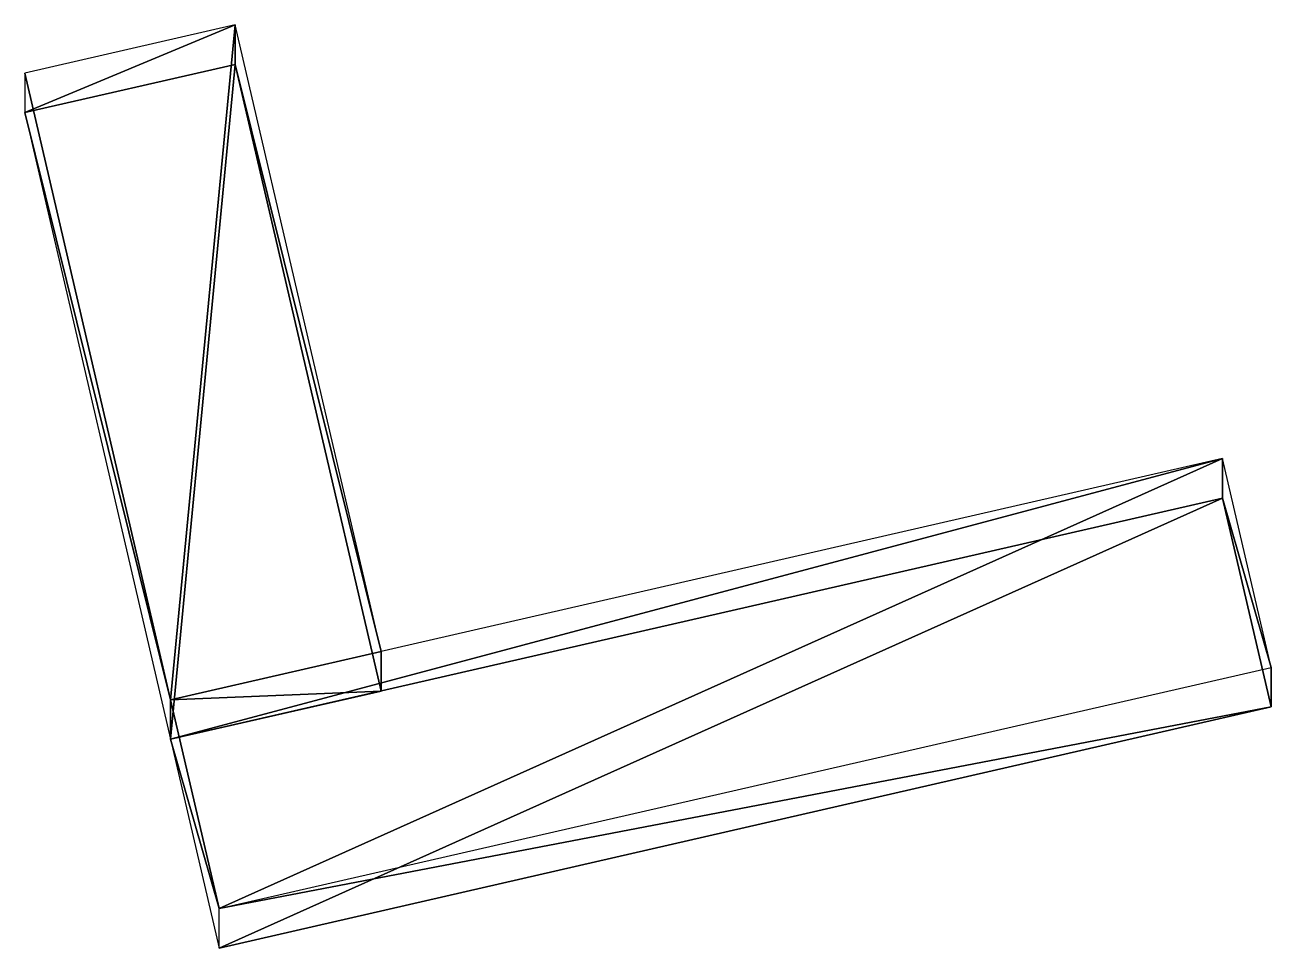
# Model space of a CAD drawing. Header units: metres. Extents: x -180 to 974, y -37 to 818.
import ezdxf

# ---------------------------------------------------------------- set-up
doc = ezdxf.new("R2010")
doc.units = ezdxf.units.M

msp = doc.modelspace()

# ---------------------------------------------------------------- linework, layer by layer
at = {"layer": 'GEOMETRY'}
for points in [[(-45, 193.4, 23.7), (14.9, 818.3, 100.5), (-180, 773.7, 95)], [(14.9, 818.3, 100.5), (-180, 773.7, 95), (-180, 737.1, 392.8)], [(14.9, 818.3, 100.5), (-180, 737.1, 392.8), (14.9, 781.8, 398.2)], [(-45, 193.4, 23.7), (149.9, 238.1, 29.2), (14.9, 818.3, 100.5)], [(149.9, 238.1, 29.2), (14.9, 818.3, 100.5), (14.9, 781.8, 398.2)], [(-45, 156.9, 321.5), (14.9, 781.8, 398.2), (-180, 737.1, 392.8)], [(-45, 193.4, 23.7), (-180, 773.7, 95), (-180, 737.1, 392.8)], [(-45, 156.9, 321.5), (149.9, 201.5, 327), (14.9, 781.8, 398.2)], [(149.9, 238.1, 29.2), (14.9, 781.8, 398.2), (149.9, 201.5, 327)], [(-45, 193.4, 23.7), (-180, 737.1, 392.8), (-45, 156.9, 321.5)], [(0, 0), (929.4, 416.7, 51.2), (-45, 193.4, 23.7)], [(929.4, 416.7, 51.2), (-45, 193.4, 23.7), (-45, 156.9, 321.5)], [(929.4, 416.7, 51.2), (-45, 156.9, 321.5), (929.4, 380.1, 348.9)], [(0, 0), (974.4, 223.3, 27.4), (929.4, 416.7, 51.2)], [(974.4, 223.3, 27.4), (929.4, 416.7, 51.2), (929.4, 380.1, 348.9)], [(0, -36.6, 297.8), (929.4, 380.1, 348.9), (-45, 156.9, 321.5)], [(0, -36.6, 297.8), (974.4, 186.7, 325.2), (929.4, 380.1, 348.9)], [(974.4, 223.3, 27.4), (929.4, 380.1, 348.9), (974.4, 186.7, 325.2)], [(-45, 193.4, 23.7), (149.9, 238.1, 29.2), (149.9, 201.5, 327)], [(0, 0), (974.4, 223.3, 27.4), (974.4, 186.7, 325.2)], [(-45, 193.4, 23.7), (149.9, 201.5, 327), (-45, 156.9, 321.5)], [(0, 0), (-45, 193.4, 23.7), (-45, 156.9, 321.5)], [(0, 0), (974.4, 186.7, 325.2), (0, -36.6, 297.8)], [(0, 0), (-45, 156.9, 321.5), (0, -36.6, 297.8)]]:
    msp.add_3dface(points, dxfattribs=at)

doc.saveas('drawing.dxf')
